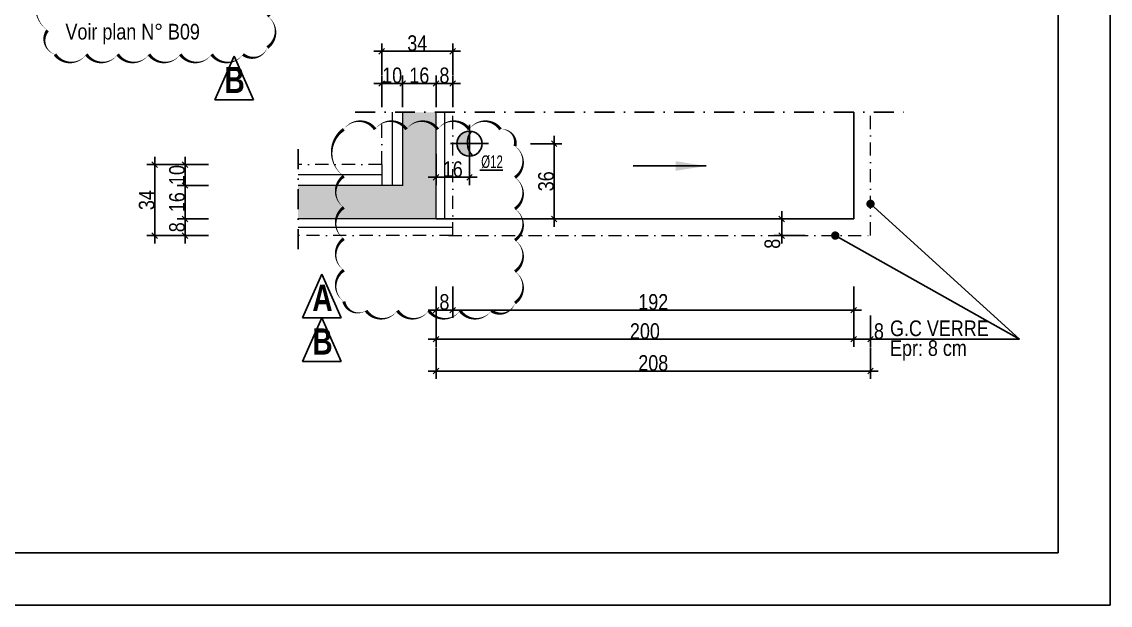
# Model space of a CAD drawing. Header units: millimetres. Extents: x 0 to 23921, y -3644 to 563.
# Drawn here: x 20868 to 21911, y -3644 to -3085 of the extents above; entities that cross this region are included whole.
import ezdxf
from ezdxf.enums import TextEntityAlignment as Align

# ---------------------------------------------------------------- set-up
doc = ezdxf.new("R2010")
doc.units = ezdxf.units.MM
doc.linetypes.add('TIRETPT2', pattern=[12.7, 6.35, -3.175, 0, -3.175])
doc.linetypes.add('TIRETPTX2', pattern=[50.8, 25.4, -12.7, 0, -12.7])
for name, color, linetype in [('01-Cad  2', 1, 'Continuous'), ('01_cote_gen', 4, 'Continuous'), ('01_linteaux', 2, 'Continuous'), ('01_poch_BN', 9, 'Continuous'), ('01_poch_murs', 253, 'Continuous'), ('01_resv', 32, 'Continuous'), ('01_texte', 230, 'Continuous'), ('AA_COTES', 2, 'Continuous'), ('txt', 3, 'Continuous')]:
    doc.layers.add(name, color=color, linetype=linetype)
doc.layers.add('01_murs_coup', color=5, linetype='Continuous', lineweight=60)
doc.layers.add('01_tram_axes', color=2, linetype='TIRETPTX2', lineweight=9)
doc.styles.add('ARIAL NA', font='ARIALN.TTF')
doc.styles.add('Arial Narrow', font='ARIALN.TTF')
doc.styles.add('impact', font='impact.ttf')
doc.styles.add('STYLE2', font='ARIALN.TTF')
doc.linetypes.add('ISOLATION', pattern='A,0.00254,-2.54,[134,ltypeshp.shx,S=2.54,R=0,X=-2.54,Y=0],-5.08,[134,ltypeshp.shx,S=2.54,R=180,X=2.54,Y=0],-2.54', length=10.16254)
doc.dimstyles.new('JB25', dxfattribs={"dimscale": 0.1, "dimtxt": 150, "dimasz": 15, "dimexe": 0.1, "dimexo": 0.1, "dimgap": 0.09, "dimtad": 1, "dimdec": 1, "dimlfac": 0.5, "dimdsep": 46, "dimtxsty": 'STYLE2', "dimblk1": 'BOND_G', "dimblk2": 'BOND_D', "dimsah": 1, "dimcen": 1.5, "dimdle": 0.01, "dimse1": 1, "dimse2": 1, "dimclrd": 4, "dimclre": 2, "dimclrt": 6, "dimazin": 2, "dimtfac": 2.333333, "dimtdec": 1, "dimtix": 1, "dimtmove": 2, "dimatfit": 3, "dimldrblk": 'BOND_G', "dimfxl": 1, "dimtolj": 1, "dimtzin": 0, "dimarcsym": 0})

# ---------------------------------------------------------------- blocks, each defined once
blk = doc.blocks.new('BOND_G')
at = {"layer": 'AA_COTES', "color": 0}
for p, q in [((0, -5), (0, 15)), ((5, 0), (-5, 0)), ((1.77, 1.77), (-1.77, -1.77))]:
    blk.add_line(p, q, dxfattribs=at)
blk = doc.blocks.new('BOND_D')
at = {"layer": 'AA_COTES', "color": 0}
for p, q in [((5, 0), (-5, 0)), ((-1.77, -1.77), (1.77, 1.77)), ((0, 5), (0, -15))]:
    blk.add_line(p, q, dxfattribs=at)
blk = doc.blocks.new('*D2693')
at = {"layer": '01_cote_gen', "color": 4, "lineweight": -2, "transparency": 16777216}
blk.add_line((21214.6, -3144.5), (21231.6, -3144.5), dxfattribs=at)
at = {"layer": 'Defpoints', "color": 0, "transparency": 16777216}
for p in [(21233.1, -3144.5), (21213.1, -3193.9), (21233.1, -3193.9)]:
    blk.add_point(p, dxfattribs=at)
at = {"layer": '01_cote_gen', "color": 4, "lineweight": -2, "transparency": 16777216, "xscale": 1.5, "yscale": 1.5, "zscale": 1.5, "rotation": 180}
blk.add_blockref('BOND_G', (21213.1, -3144.5), dxfattribs=at)
at = {"layer": '01_cote_gen', "color": 4, "lineweight": -2, "transparency": 16777216, "xscale": 1.5, "yscale": 1.5, "zscale": 1.5}
blk.add_blockref('BOND_D', (21233.1, -3144.5), dxfattribs=at)
at = {"layer": '01_cote_gen', "color": 6, "lineweight": 0, "transparency": 16777216, "insert": (21223.1, -3136.8), "char_height": 15, "attachment_point": 5, "style": 'STYLE2'}
blk.add_mtext('\\A1;10', dxfattribs=at)
blk = doc.blocks.new('*D2694')
at = {"layer": '01_cote_gen', "color": 4, "lineweight": -2, "transparency": 16777216}
blk.add_line((21234.6, -3144.5), (21263.6, -3144.5), dxfattribs=at)
at = {"layer": 'Defpoints', "color": 0, "transparency": 16777216}
for p in [(21265.1, -3144.5), (21233.1, -3152), (21265.1, -3193.9)]:
    blk.add_point(p, dxfattribs=at)
at = {"layer": '01_cote_gen', "color": 4, "lineweight": -2, "transparency": 16777216, "xscale": 1.5, "yscale": 1.5, "zscale": 1.5, "rotation": 180}
blk.add_blockref('BOND_G', (21233.1, -3144.5), dxfattribs=at)
at = {"layer": '01_cote_gen', "color": 4, "lineweight": -2, "transparency": 16777216, "xscale": 1.5, "yscale": 1.5, "zscale": 1.5}
blk.add_blockref('BOND_D', (21265.1, -3144.5), dxfattribs=at)
at = {"layer": '01_cote_gen', "color": 6, "lineweight": 0, "transparency": 16777216, "insert": (21249.1, -3136.8), "char_height": 15, "attachment_point": 5, "style": 'STYLE2'}
blk.add_mtext('\\A1;16', dxfattribs=at)
blk = doc.blocks.new('*D2695')
at = {"layer": '01_cote_gen', "color": 4, "lineweight": -2, "transparency": 16777216}
blk.add_line((21266.6, -3144.5), (21279.6, -3144.5), dxfattribs=at)
at = {"layer": 'Defpoints', "color": 0, "transparency": 16777216}
for p in [(21281.1, -3144.5), (21265.1, -3152), (21281.1, -3193.9)]:
    blk.add_point(p, dxfattribs=at)
at = {"layer": '01_cote_gen', "color": 4, "lineweight": -2, "transparency": 16777216, "xscale": 1.5, "yscale": 1.5, "zscale": 1.5, "rotation": 180}
blk.add_blockref('BOND_G', (21265.1, -3144.5), dxfattribs=at)
at = {"layer": '01_cote_gen', "color": 4, "lineweight": -2, "transparency": 16777216, "xscale": 1.5, "yscale": 1.5, "zscale": 1.5}
blk.add_blockref('BOND_D', (21281.1, -3144.5), dxfattribs=at)
at = {"layer": '01_cote_gen', "color": 6, "lineweight": 0, "transparency": 16777216, "insert": (21273.1, -3136.8), "char_height": 15, "attachment_point": 5, "style": 'STYLE2'}
blk.add_mtext('\\A1;8', dxfattribs=at)
blk = doc.blocks.new('*D2696')
at = {"layer": '01_cote_gen', "color": 4, "lineweight": -2, "transparency": 16777216}
blk.add_line((21024.7, -3288.6), (21024.7, -3275.6), dxfattribs=at)
at = {"layer": 'Defpoints', "color": 0, "transparency": 16777216}
for p in [(21024.7, -3274.1), (21052.2, -3274.1), (21052.2, -3290.1)]:
    blk.add_point(p, dxfattribs=at)
at = {"layer": '01_cote_gen', "color": 4, "lineweight": -2, "transparency": 16777216, "xscale": 1.5, "yscale": 1.5, "zscale": 1.5}
for name, p, rotation in [('BOND_D', (21024.7, -3274.1), 90), ('BOND_G', (21024.7, -3290.1), 270)]:
    blk.add_blockref(name, p, dxfattribs=dict(at, rotation=rotation))
at = {"layer": '01_cote_gen', "color": 6, "lineweight": 0, "transparency": 16777216, "insert": (21017.1, -3282.1), "char_height": 15, "attachment_point": 5, "rotation": 90, "style": 'STYLE2'}
blk.add_mtext('\\A1;8', dxfattribs=at)
blk = doc.blocks.new('*D2697')
at = {"layer": '01_cote_gen', "color": 4, "lineweight": -2, "transparency": 16777216}
blk.add_line((21024.7, -3272.6), (21024.7, -3243.6), dxfattribs=at)
at = {"layer": 'Defpoints', "color": 0, "transparency": 16777216}
for p in [(21024.7, -3242.1), (21052.2, -3242.1), (21052.2, -3274.1)]:
    blk.add_point(p, dxfattribs=at)
at = {"layer": '01_cote_gen', "color": 4, "lineweight": -2, "transparency": 16777216, "xscale": 1.5, "yscale": 1.5, "zscale": 1.5}
for name, p, rotation in [('BOND_D', (21024.7, -3242.1), 90), ('BOND_G', (21024.7, -3274.1), 270)]:
    blk.add_blockref(name, p, dxfattribs=dict(at, rotation=rotation))
at = {"layer": '01_cote_gen', "color": 6, "lineweight": 0, "transparency": 16777216, "insert": (21017.1, -3258.1), "char_height": 15, "attachment_point": 5, "rotation": 90, "style": 'STYLE2'}
blk.add_mtext('\\A1;16', dxfattribs=at)
blk = doc.blocks.new('*D2698')
at = {"layer": '01_cote_gen', "color": 4, "lineweight": -2, "transparency": 16777216}
blk.add_line((21024.7, -3240.6), (21024.7, -3223.6), dxfattribs=at)
at = {"layer": 'Defpoints', "color": 0, "transparency": 16777216}
for p in [(21024.7, -3222.1), (21052.2, -3222.1), (21052.2, -3242.1)]:
    blk.add_point(p, dxfattribs=at)
at = {"layer": '01_cote_gen', "color": 4, "lineweight": -2, "transparency": 16777216, "xscale": 1.5, "yscale": 1.5, "zscale": 1.5}
for name, p, rotation in [('BOND_D', (21024.7, -3222.1), 90), ('BOND_G', (21024.7, -3242.1), 270)]:
    blk.add_blockref(name, p, dxfattribs=dict(at, rotation=rotation))
at = {"layer": '01_cote_gen', "color": 6, "lineweight": 0, "transparency": 16777216, "insert": (21017.1, -3232.1), "char_height": 15, "attachment_point": 5, "rotation": 90, "style": 'STYLE2'}
blk.add_mtext('\\A1;10', dxfattribs=at)
blk = doc.blocks.new('*D2699')
at = {"layer": '01_cote_gen', "color": 4, "lineweight": -2, "transparency": 16777216}
blk.add_line((20995.7, -3288.6), (20995.7, -3223.6), dxfattribs=at)
at = {"layer": 'Defpoints', "color": 0, "transparency": 16777216}
for p in [(20995.7, -3222.1), (21052.2, -3222.1), (21052.2, -3290.1)]:
    blk.add_point(p, dxfattribs=at)
at = {"layer": '01_cote_gen', "color": 4, "lineweight": -2, "transparency": 16777216, "xscale": 1.5, "yscale": 1.5, "zscale": 1.5}
for name, p, rotation in [('BOND_D', (20995.7, -3222.1), 90), ('BOND_G', (20995.7, -3290.1), 270)]:
    blk.add_blockref(name, p, dxfattribs=dict(at, rotation=rotation))
at = {"layer": '01_cote_gen', "color": 6, "lineweight": 0, "transparency": 16777216, "insert": (20988.1, -3256.1), "char_height": 15, "attachment_point": 5, "rotation": 90, "style": 'STYLE2'}
blk.add_mtext('\\A1;34', dxfattribs=at)
blk = doc.blocks.new('*D2700')
at = {"layer": '01_cote_gen', "color": 4, "lineweight": -2, "transparency": 16777216}
blk.add_line((21214.6, -3113.7), (21279.6, -3113.7), dxfattribs=at)
at = {"layer": 'Defpoints', "color": 0, "transparency": 16777216}
for p in [(21281.1, -3113.7), (21213.1, -3167), (21281.1, -3167)]:
    blk.add_point(p, dxfattribs=at)
at = {"layer": '01_cote_gen', "color": 4, "lineweight": -2, "transparency": 16777216, "xscale": 1.5, "yscale": 1.5, "zscale": 1.5, "rotation": 180}
blk.add_blockref('BOND_G', (21213.1, -3113.7), dxfattribs=at)
at = {"layer": '01_cote_gen', "color": 4, "lineweight": -2, "transparency": 16777216, "xscale": 1.5, "yscale": 1.5, "zscale": 1.5}
blk.add_blockref('BOND_D', (21281.1, -3113.7), dxfattribs=at)
at = {"layer": '01_cote_gen', "color": 6, "lineweight": 0, "transparency": 16777216, "insert": (21247.1, -3106), "char_height": 15, "attachment_point": 5, "style": 'STYLE2'}
blk.add_mtext('\\A1;34', dxfattribs=at)
blk = doc.blocks.new('*D2701')
at = {"layer": '01_cote_gen', "color": 4, "lineweight": -2, "transparency": 16777216}
blk.add_line((21663.6, -3389.2), (21266.6, -3389.2), dxfattribs=at)
at = {"layer": 'Defpoints', "color": 0, "transparency": 16777216}
for p in [(21265.1, -3291.4), (21665.1, -3313.9), (21265.1, -3389.2)]:
    blk.add_point(p, dxfattribs=at)
at = {"layer": '01_cote_gen', "color": 4, "lineweight": -2, "transparency": 16777216, "xscale": 1.5, "yscale": 1.5, "zscale": 1.5, "rotation": 180}
blk.add_blockref('BOND_D', (21265.1, -3389.2), dxfattribs=at)
at = {"layer": '01_cote_gen', "color": 4, "lineweight": -2, "transparency": 16777216, "xscale": 1.5, "yscale": 1.5, "zscale": 1.5}
blk.add_blockref('BOND_G', (21665.1, -3389.2), dxfattribs=at)
at = {"layer": '01_cote_gen', "color": 6, "transparency": 16777216, "insert": (21465.1, -3381.6), "char_height": 15, "attachment_point": 5, "style": 'STYLE2'}
blk.add_mtext('\\A1;200', dxfattribs=at)
blk = doc.blocks.new('*D2702')
at = {"layer": '01_cote_gen', "color": 4, "lineweight": -2, "transparency": 16777216}
blk.add_line((21279.6, -3361.4), (21266.6, -3361.4), dxfattribs=at)
at = {"layer": 'Defpoints', "color": 0, "transparency": 16777216}
for p in [(21265.1, -3293.2), (21281.1, -3323.4), (21265.1, -3361.4)]:
    blk.add_point(p, dxfattribs=at)
at = {"layer": '01_cote_gen', "color": 4, "lineweight": -2, "transparency": 16777216, "xscale": 1.5, "yscale": 1.5, "zscale": 1.5, "rotation": 180}
blk.add_blockref('BOND_D', (21265.1, -3361.4), dxfattribs=at)
at = {"layer": '01_cote_gen', "color": 4, "lineweight": -2, "transparency": 16777216, "xscale": 1.5, "yscale": 1.5, "zscale": 1.5}
blk.add_blockref('BOND_G', (21281.1, -3361.4), dxfattribs=at)
at = {"layer": '01_cote_gen', "color": 6, "transparency": 16777216, "insert": (21273.1, -3353.7), "char_height": 15, "attachment_point": 5, "style": 'STYLE2'}
blk.add_mtext('\\A1;8', dxfattribs=at)
blk = doc.blocks.new('*D2703')
at = {"layer": '01_cote_gen', "color": 4, "lineweight": -2, "transparency": 16777216}
blk.add_line((21679.6, -3419.7), (21266.6, -3419.7), dxfattribs=at)
at = {"layer": 'Defpoints', "color": 0, "transparency": 16777216}
for p in [(21265.1, -3396.7), (21681.1, -3396.7), (21265.1, -3419.7)]:
    blk.add_point(p, dxfattribs=at)
at = {"layer": '01_cote_gen', "color": 4, "lineweight": -2, "transparency": 16777216, "xscale": 1.5, "yscale": 1.5, "zscale": 1.5, "rotation": 180}
blk.add_blockref('BOND_D', (21265.1, -3419.7), dxfattribs=at)
at = {"layer": '01_cote_gen', "color": 4, "lineweight": -2, "transparency": 16777216, "xscale": 1.5, "yscale": 1.5, "zscale": 1.5}
blk.add_blockref('BOND_G', (21681.1, -3419.7), dxfattribs=at)
at = {"layer": '01_cote_gen', "color": 6, "transparency": 16777216, "insert": (21473.1, -3412.1), "char_height": 15, "attachment_point": 5, "style": 'STYLE2'}
blk.add_mtext('\\A1;208', dxfattribs=at)
blk = doc.blocks.new('*D2704')
at = {"layer": '01_cote_gen', "color": 4, "lineweight": -2, "transparency": 16777216}
blk.add_line((21679.6, -3389.2), (21666.6, -3389.2), dxfattribs=at)
at = {"layer": 'Defpoints', "color": 0, "transparency": 16777216}
for p in [(21665.1, -3389.2), (21665.1, -3394.2), (21681.1, -3397.2)]:
    blk.add_point(p, dxfattribs=at)
at = {"layer": '01_cote_gen', "color": 4, "lineweight": -2, "transparency": 16777216, "xscale": 1.5, "yscale": 1.5, "zscale": 1.5, "rotation": 180}
blk.add_blockref('BOND_D', (21665.1, -3389.2), dxfattribs=at)
at = {"layer": '01_cote_gen', "color": 4, "lineweight": -2, "transparency": 16777216, "xscale": 1.5, "yscale": 1.5, "zscale": 1.5}
blk.add_blockref('BOND_G', (21681.1, -3389.2), dxfattribs=at)
at = {"layer": '01_cote_gen', "color": 6, "transparency": 16777216, "insert": (21689.2, -3381.6), "char_height": 15, "attachment_point": 5, "style": 'STYLE2'}
blk.add_mtext('\\A1;8', dxfattribs=at)
blk = doc.blocks.new('*D2705')
at = {"layer": '01_cote_gen', "color": 4, "lineweight": -2, "transparency": 16777216}
blk.add_line((21596.1, -3288.6), (21596.1, -3275.6), dxfattribs=at)
at = {"layer": 'Defpoints', "color": 0, "transparency": 16777216}
for p in [(21596.1, -3274.1), (21639.1, -3274.1), (21639.1, -3290.1)]:
    blk.add_point(p, dxfattribs=at)
at = {"layer": '01_cote_gen', "color": 4, "lineweight": -2, "transparency": 16777216, "xscale": 1.5, "yscale": 1.5, "zscale": 1.5}
for name, p, rotation in [('BOND_D', (21596.1, -3274.1), 90), ('BOND_G', (21596.1, -3290.1), 270)]:
    blk.add_blockref(name, p, dxfattribs=dict(at, rotation=rotation))
at = {"layer": '01_cote_gen', "color": 6, "transparency": 16777216, "insert": (21587.2, -3297.9), "char_height": 15, "attachment_point": 5, "rotation": 90, "style": 'STYLE2'}
blk.add_mtext('\\A1;8', dxfattribs=at)
blk = doc.blocks.new('*D3282')
at = {"layer": '01_cote_gen', "color": 4, "lineweight": -2, "transparency": 16777216}
blk.add_line((21378.2, -3203.6), (21378.2, -3272.6), dxfattribs=at)
at = {"layer": 'Defpoints', "color": 0, "transparency": 16777216}
for p in [(21315.3, -3202.1), (21321, -3274.1), (21378.2, -3274.1)]:
    blk.add_point(p, dxfattribs=at)
at = {"layer": '01_cote_gen', "color": 4, "lineweight": -2, "transparency": 16777216, "xscale": 1.5, "yscale": 1.5, "zscale": 1.5}
for name, p, rotation in [('BOND_G', (21378.2, -3202.1), 90), ('BOND_D', (21378.2, -3274.1), 270)]:
    blk.add_blockref(name, p, dxfattribs=dict(at, rotation=rotation))
at = {"layer": '01_cote_gen', "color": 6, "transparency": 16777216, "insert": (21370.5, -3238.1), "char_height": 15, "attachment_point": 5, "rotation": 90, "style": 'STYLE2'}
blk.add_mtext('\\A1;36', dxfattribs=at)
blk = doc.blocks.new('*D3283')
at = {"layer": '01_cote_gen', "color": 4, "lineweight": -2, "transparency": 16777216}
blk.add_line((21295.6, -3234.3), (21266.6, -3234.3), dxfattribs=at)
at = {"layer": 'Defpoints', "color": 0, "transparency": 16777216}
for p in [(21297.1, -3220.2), (21265.1, -3225.9), (21265.1, -3234.3)]:
    blk.add_point(p, dxfattribs=at)
at = {"layer": '01_cote_gen', "color": 4, "lineweight": -2, "transparency": 16777216, "xscale": 1.5, "yscale": 1.5, "zscale": 1.5, "rotation": 180}
blk.add_blockref('BOND_D', (21265.1, -3234.3), dxfattribs=at)
at = {"layer": '01_cote_gen', "color": 4, "lineweight": -2, "transparency": 16777216, "xscale": 1.5, "yscale": 1.5, "zscale": 1.5}
blk.add_blockref('BOND_G', (21297.1, -3234.3), dxfattribs=at)
at = {"layer": '01_cote_gen', "color": 6, "transparency": 16777216, "insert": (21281.1, -3226.6), "char_height": 15, "attachment_point": 5, "style": 'STYLE2'}
blk.add_mtext('\\A1;16', dxfattribs=at)
blk = doc.blocks.new('*D3293')
at = {"layer": '01_cote_gen', "color": 4, "lineweight": -2, "transparency": 16777216}
blk.add_line((21663.6, -3361.4), (21282.6, -3361.4), dxfattribs=at)
at = {"layer": 'Defpoints', "color": 0, "transparency": 16777216}
for p in [(21281.1, -3353.9), (21281.1, -3361.4), (21665.1, -3366.7)]:
    blk.add_point(p, dxfattribs=at)
at = {"layer": '01_cote_gen', "color": 4, "lineweight": -2, "transparency": 16777216, "xscale": 1.5, "yscale": 1.5, "zscale": 1.5, "rotation": 180}
blk.add_blockref('BOND_D', (21281.1, -3361.4), dxfattribs=at)
at = {"layer": '01_cote_gen', "color": 4, "lineweight": -2, "transparency": 16777216, "xscale": 1.5, "yscale": 1.5, "zscale": 1.5}
blk.add_blockref('BOND_G', (21665.1, -3361.4), dxfattribs=at)
at = {"layer": '01_cote_gen', "color": 6, "transparency": 16777216, "insert": (21473.1, -3353.7), "char_height": 15, "attachment_point": 5, "style": 'STYLE2'}
blk.add_mtext('\\A1;192', dxfattribs=at)

msp = doc.modelspace()

# ---------------------------------------------------------------- hatches: boundary and pattern name
at = {"layer": '01_poch_BN'}
h = msp.add_hatch(color=256, dxfattribs=at)
h.dxf.hatch_style = 1
h.paths.add_polyline_path([(21265.15, -3172.02), (21233.15, -3172.02), (21233.15, -3242.06), (21132.93, -3242.06), (21132.93, -3274.06), (21265.15, -3274.06)])
at = {"layer": '01_resv'}
h = msp.add_hatch(color=256, dxfattribs=at)
h.dxf.hatch_style = 1
h.paths.add_polyline_path([(21299.06, -3190.21, 0.040059), (21297.15, -3190.06), (21297.15, -3193, -0.0496434)])
h.paths.add_polyline_path([(21297.15, -3193), (21297.15, -3190.06, 0.4142143), (21285.15, -3202.06), (21295.06, -3202.06, -0.1385466)])
h.paths.add_polyline_path([(21295.06, -3202.06), (21285.15, -3202.06, 0.4142128), (21297.15, -3214.06), (21297.15, -3209.44, -0.1136401)])
h.paths.add_polyline_path([(21297.15, -3209.44), (21297.15, -3214.06, 0.0680624), (21300.37, -3213.62, -0.0776784)])

# ---------------------------------------------------------------- linework, layer by layer
at = {"layer": '01-Cad  2'}
for p, q in [((21910.7, -3643.85), (21910.7, 556.15)), ((21860.7, -3593.85), (21860.7, 506.15)), ((21860.7, -3593.85), (13870.7, -3593.85)), ((21910.7, -3643.85), (13870.7, -3643.85))]:
    msp.add_line(p, q, dxfattribs=at)
at = {"layer": '01_linteaux', "ltscale": 0.5}
for p in [(21665.15, -3172.02), (21265.15, -3274.06)]:
    msp.add_line(p, (21665.15, -3274.06), dxfattribs=at)
at = {"layer": '01_murs_coup', "lineweight": 0}
for p, q in [((21233.15, -3242.06), (21233.15, -3172.02)), ((21265.15, -3274.06), (21265.15, -3172.02)), ((21233.15, -3242.06), (21132.93, -3242.06)), ((21265.15, -3274.06), (21132.93, -3274.06))]:
    msp.add_line(p, q, dxfattribs=at)
at = {"layer": '01_poch_murs', "linetype": 'ISOLATION', "lineweight": 0}
for p, q in [((21223.15, -3172.02), (21223.15, -3242.06)), ((21213.15, -3232.06), (21132.93, -3232.06))]:
    msp.add_line(p, q, dxfattribs=at)
at = {"layer": '01_poch_murs', "linetype": 'ISOLATION', "lineweight": 0, "ltscale": 0.8}
for p, q in [((21273.15, -3172.02), (21273.15, -3274.06)), ((21132.93, -3282.06), (21281.15, -3282.06))]:
    msp.add_line(p, q, dxfattribs=at)
at = {"layer": '01_poch_murs', "lineweight": 0}
msp.add_line((21213.15, -3222.06), (21213.15, -3242.06), dxfattribs=at)
at = {"layer": '01_resv'}
for p, q in [((21297.15, -3220.18), (21297.15, -3183.94)), ((21279.03, -3202.06), (21315.27, -3202.06))]:
    msp.add_line(p, q, dxfattribs=at)
msp.add_circle((21297.15, -3202.06), 12, dxfattribs=at)
msp.add_arc((21312.13, -3201.22), 17.09, 139.88935, 226.50917, dxfattribs=at)
at = {"layer": '01_texte'}
for p, q in [((21071.72, -3118.49), (21053.19, -3160.24)), ((21071.72, -3118.49), (21090.24, -3160.24)), ((21053.19, -3160.24), (21090.24, -3160.24)), ((21329.06, -3227.41), (21307.04, -3227.41)), ((21453.74, -3223.46), (21523.62, -3223.46)), ((21823.72, -3389.24), (21681.15, -3259.71)), ((21823.72, -3389.24), (21647.37, -3290.06)), ((21155.86, -3327.14), (21137.34, -3368.89)), ((21155.86, -3327.14), (21174.38, -3368.89)), ((21137.34, -3368.89), (21174.38, -3368.89)), ((21155.86, -3368.89), (21137.34, -3410.64)), ((21155.86, -3368.89), (21174.38, -3410.64)), ((21688.65, -3389.24), (21823.72, -3389.24)), ((21137.34, -3410.64), (21174.38, -3410.64))]:
    msp.add_line(p, q, dxfattribs=at)
for points in [[(20893.13, -3050.41, 0, 3, -0.5205671), (20923.13, -3050.41, 0, 3, -0.5205671), (20953.13, -3050.41, 0, 3, -0.5205671), (20983.13, -3050.41, 0, 3, -0.5205671), (21013.13, -3050.41, 0, 3, -0.5205671), (21043.13, -3050.41, 0, 3, -0.5205671), (21073.13, -3050.41, 0, 3, -0.5205671), (21103.13, -3050.41, 0, 3, -0.5205671), (21103.57, -3079.97, 0, 3, -0.5205671), (21103.57, -3109.97, 0, 3, -0.5205671), (21080.21, -3116.61, 0, 3, -0.5205671), (21050.21, -3116.61, 0, 3, -0.5205671), (21020.21, -3116.61, 0, 3, -0.5205671), (20990.21, -3116.61, 0, 3, -0.5205671), (20960.21, -3116.61, 0, 3, -0.5205671), (20930.21, -3116.61, 0, 3, -0.5205671), (20900.21, -3116.61, 0, 3, -0.5205671), (20893.13, -3093.69, 0, 3, -0.5205671)], [(21176.8, -3188.36, 0, 3, -0.5205671), (21206.8, -3188.36, 0, 3, -0.5205671), (21236.8, -3188.36, 0, 3, -0.5205671), (21266.8, -3188.36, 0, 3, -0.5205671), (21296.8, -3188.36, 0, 3, -0.5205671), (21326.8, -3188.36, 0, 3, -0.5205671), (21340.67, -3204.5, 0, 3, -0.5205671), (21340.67, -3234.5, 0, 3, -0.5205671), (21340.67, -3264.5, 0, 3, -0.5205671), (21340.67, -3294.5, 0, 3, -0.5205671), (21340.67, -3324.5, 0, 3, -0.5205671), (21340.67, -3354.5, 0, 3, -0.5205671), (21318.06, -3361.89, 0, 3, -0.5205671), (21288.06, -3361.89, 0, 3, -0.5205671), (21258.06, -3361.89, 0, 3, -0.5205671), (21228.06, -3361.89, 0, 3, -0.5205671), (21198.06, -3361.89, 0, 3, -0.5205671), (21176.8, -3353.15, 0, 3, -0.5205671), (21176.8, -3323.15, 0, 3, -0.5205671), (21176.8, -3293.15, 0, 3, -0.5205671), (21176.8, -3263.15, 0, 3, -0.5205671), (21176.8, -3233.15, 0, 3, -0.5205671)]]:
    msp.add_lwpolyline(points, format="xyseb", close=True, dxfattribs=at)
at = {"layer": '01_texte', "const_width": 4}
for points in [[(21679.15, -3259.71, 1), (21683.15, -3259.71, 1)], [(21645.37, -3290.06, 1), (21649.37, -3290.06, 1)]]:
    msp.add_lwpolyline(points, format="xyb", close=True, dxfattribs=at)
at = {"layer": '01_texte'}
for points in [[(21523.62, -3223.46), (21494.53, -3218.85), (21494.53, -3223.46)], [(21523.62, -3223.46), (21494.53, -3228.07), (21494.53, -3223.46)]]:
    msp.add_solid(points, dxfattribs=at)
at = {"layer": '01_tram_axes', "ltscale": 0.5}
for p, q in [((21213.15, -3222.06), (21213.15, -3172.02)), ((21281.15, -3290.06), (21281.15, -3172.02)), ((21681.15, -3290.06), (21681.15, -3172.02)), ((21213.15, -3222.06), (21132.93, -3222.06)), ((21281.15, -3290.06), (21132.93, -3290.06)), ((21277.15, -3290.06), (21681.15, -3290.06))]:
    msp.add_line(p, q, dxfattribs=at)
at = {"layer": 'txt', "linetype": 'TIRETPT2', "ltscale": 3}
for p, q in [((21187.68, -3172.02), (21720.9, -3172.02)), ((21132.93, -3207.51), (21132.93, -3308.3))]:
    msp.add_line(p, q, dxfattribs=at)

# ---------------------------------------------------------------- texts
at = {"layer": '01_texte'}
for s, height, style, p in [('Voir plan N° B09', 15, 'ARIAL NA', (20974.59, -3106.89)), ('B', 25, 'impact', (21072.21, -3161.06)), ('A', 25, 'impact', (21156.35, -3369.7)), ('B', 25, 'impact', (21156.35, -3411.45))]:
    msp.add_text(s, height=height, dxfattribs=dict(at, style=style)).set_placement(p, align=Align.BOTTOM_CENTER)
at = {"layer": '01_texte', "style": 'ARIAL NA', "width": 0.8}
msp.add_text('%%C12 ', height=12, dxfattribs=at).set_placement((21308.3, -3228.96), align=Align.BOTTOM_LEFT)
at = {"layer": '01_texte', "style": 'Arial Narrow'}
for s, p in [('G.C VERRE', (21699.83, -3386.3)), ('Epr: 8 cm', (21699.83, -3405.24))]:
    msp.add_text(s, height=15, dxfattribs=at).set_placement(p)

# ---------------------------------------------------------------- dimensions: what is measured, and where the dimension line sits
at = {"layer": '01_cote_gen', "lineweight": 0}
for base, p1, p2, picture, middle in [((21281.15, -3113.65), (21213.15, -3166.96), (21281.15, -3166.96), '*D2700', (21247.15, -3105.99)), ((21233.15, -3144.46), (21213.15, -3193.93), (21233.15, -3193.93), '*D2693', (21223.15, -3136.8)), ((21265.15, -3144.46), (21233.15, -3151.96), (21265.15, -3193.93), '*D2694', (21249.15, -3136.8)), ((21281.15, -3144.46), (21265.15, -3151.96), (21281.15, -3193.93), '*D2695', (21273.15, -3136.8))]:
    dim = msp.add_linear_dim(base=base, p1=p1, p2=p2, dimstyle='JB25', dxfattribs=at)
    dim.commit()
    dim.dimension.update_dxf_attribs({"geometry": picture, "text_midpoint": middle})
at = {"layer": '01_cote_gen'}
dim = msp.add_linear_dim(base=(21378.19, -3274.06), p1=(21315.27, -3202.06), p2=(21321.05, -3274.06), angle=90, dimstyle='JB25', dxfattribs=at)
dim.commit()
dim.dimension.update_dxf_attribs({"geometry": '*D3282', "text_midpoint": (21370.53, -3238.06)})
at = {"layer": '01_cote_gen', "lineweight": 0}
for base, p1, p2, picture, middle in [((20995.74, -3222.06), (21052.24, -3290.06), (21052.24, -3222.06), '*D2699', (20988.07, -3256.06)), ((21024.72, -3222.06), (21052.24, -3242.06), (21052.24, -3222.06), '*D2698', (21017.06, -3232.06)), ((21024.72, -3242.06), (21052.24, -3274.06), (21052.24, -3242.06), '*D2697', (21017.06, -3258.06)), ((21024.72, -3274.06), (21052.24, -3290.06), (21052.24, -3274.06), '*D2696', (21017.06, -3282.06))]:
    dim = msp.add_linear_dim(base=base, p1=p1, p2=p2, angle=90, dimstyle='JB25', dxfattribs=at)
    dim.commit()
    dim.dimension.update_dxf_attribs({"geometry": picture, "text_midpoint": middle})
at = {"layer": '01_cote_gen'}
for base, p1, p2, picture, middle in [((21265.15, -3234.31), (21297.15, -3220.18), (21265.15, -3225.95), '*D3283', (21281.15, -3226.64)), ((21265.15, -3389.24), (21665.15, -3313.93), (21265.15, -3291.43), '*D2701', (21465.15, -3381.57)), ((21265.15, -3361.36), (21281.15, -3323.36), (21265.15, -3293.16), '*D2702', (21273.15, -3353.69)), ((21281.15, -3361.36), (21665.15, -3366.74), (21281.15, -3353.86), '*D3293', (21473.15, -3353.69)), ((21265.15, -3419.74), (21681.15, -3396.74), (21265.15, -3396.74), '*D2703', (21473.15, -3412.07))]:
    dim = msp.add_linear_dim(base=base, p1=p1, p2=p2, dimstyle='JB25', dxfattribs=at)
    dim.commit()
    dim.dimension.update_dxf_attribs({"geometry": picture, "text_midpoint": middle})
dim = msp.add_linear_dim(base=(21596.1, -3274.06), p1=(21639.11, -3290.06), p2=(21639.11, -3274.06), angle=90, dimstyle='JB25', dxfattribs=at)
dim.commit()
dim.dimension.update_dxf_attribs({"geometry": '*D2705', "text_midpoint": (21587.22, -3297.91), "dimtype": 160})
dim = msp.add_linear_dim(base=(21665.15, -3389.24), p1=(21681.15, -3397.24), p2=(21665.15, -3394.24), dimstyle='JB25', dxfattribs=at)
dim.commit()
dim.dimension.update_dxf_attribs({"geometry": '*D2704', "text_midpoint": (21689.25, -3381.57), "dimtype": 160})

doc.saveas('drawing.dxf')
